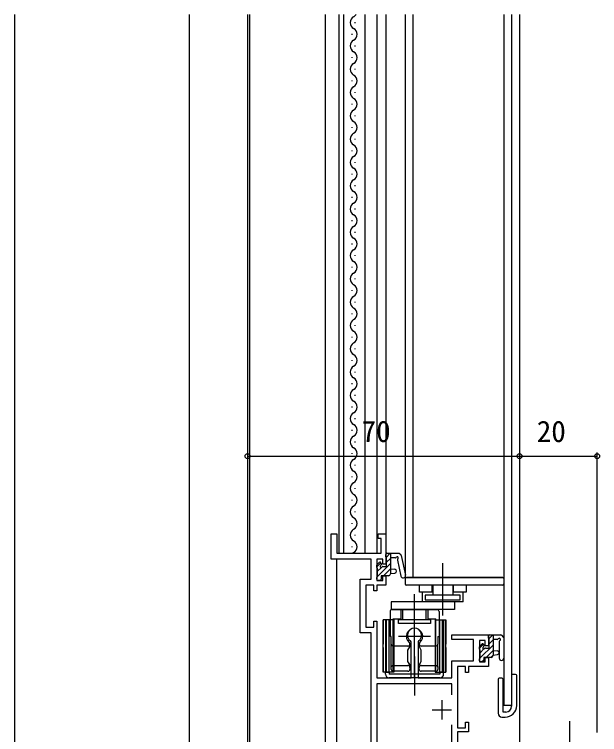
# Model space of a CAD drawing. Units: millimetres, scale not verified. Extents: x -437 to 438, y -681 to 678.
# Drawn here: x 93.2 to 243.8, y 14.6 to 200.1 of the extents above; entities that cross this region are included whole.
import ezdxf
from ezdxf.enums import TextEntityAlignment as Align

# ---------------------------------------------------------------- set-up
doc = ezdxf.new("R2010")
doc.units = ezdxf.units.MM
doc.header["$LTSCALE"] = 4
for name, color, linetype in [('0-2_YKK_11', 7, 'Continuous'), ('0-4_YKK_12', 2, 'Continuous'), ('0-5_YKK_13', 4, 'Continuous'), ('0-6_YKK_D', 6, 'Continuous'), ('0-8_YSS_K', 3, 'Continuous')]:
    doc.layers.add(name, color=color, linetype=linetype)
doc.styles.add('ＭＳ ゴシック', font='')
doc.styles.get('ＭＳ ゴシック').set_extended_font_data('MS Gothic')

msp = doc.modelspace()

# ---------------------------------------------------------------- linework, layer by layer
at = {"layer": '0-2_YKK_11'}
for p, q in [((203.201, 23.504), (203.201, 18.504)), ((200.701, 21.004), (205.701, 21.004))]:
    msp.add_line(p, q, dxfattribs=at)
for points in [[(185.001, -15.396), (185.001, 40.804), (182.201, 40.804), (182.201, 54.604), (185.001, 54.604), (185.001, 59.804), (174.701, 59.804), (174.701, 66.304), (176.201, 66.304), (176.201, 61.304), (187.601, 61.304), (187.601, 65.104), (186.801, 65.104), (186.801, 66.304), (188.801, 66.304), (188.801, 58.504), (188.001, 58.504), (188.001, 59.804), (186.501, 59.804), (186.501, 54.304), (188.001, 54.304)], [(188.001, 54.304), (188.001, 55.504), (188.801, 55.504), (188.801, 53.104), (186.501, 53.104), (186.501, 51.604), (185.701, 51.604), (185.701, 53.104), (183.701, 53.104), (183.701, 42.304), (185.701, 42.304), (185.701, 43.804), (186.501, 43.804), (186.501, 29.204), (195.301, 29.204), (195.301, 38.481), (195.173, 38.727)], [(197.23, 38.727), (197.101, 38.481), (197.101, 29.204), (205.801, 29.204), (205.801, 33.604), (211.401, 33.604), (211.401, 39.104), (205.801, 39.104), (205.801, 40.304), (215.201, 40.304), (215.201, 37.504), (214.401, 37.504), (214.401, 38.804), (212.901, 38.804), (212.901, 33.304), (214.401, 33.304), (214.401, 34.504), (215.201, 34.504), (215.201, 32.104), (210.101, 32.104), (210.101, 30.604), (209.301, 30.604), (209.301, 32.104), (207.301, 32.104), (207.301, 16.304), (209.301, 16.304), (209.301, 17.804), (210.101, 17.804), (210.101, 15.304), (207.301, 15.304), (207.301, 11.104)], [(205.801, 24.888), (205.801, 27.704), (186.501, 27.704), (186.501, -10.896), (205.001, -10.896), (221.701, -9.435), (221.701, 9.604), (205.801, 9.604), (205.801, 17.121)]]:
    msp.add_lwpolyline(points, dxfattribs=at)
msp.add_arc((196.201, 40.204), 1.8, 304.84991, 235.15009, dxfattribs=at)
at = {"layer": '0-4_YKK_12'}
for p, q in [((153.201, 200.102), (153.201, -40.896)), ((153.701, 200.102), (153.701, -10.896)), ((173.201, 200.102), (173.201, -10.896)), ((176.701, 200.102), (176.702, 61.304)), ((177.901, 200.102), (177.902, 61.304)), ((183.501, 61.304), (183.501, 200.102)), ((186.501, 200.102), (186.501, 61.304)), ((188.801, 200.102), (188.801, 61.304)), ((193.801, 200.102), (193.801, 55.004)), ((195.801, 200.102), (195.801, 55.004)), ((219.201, 200.102), (219.201, 22.104)), ((221.201, 200.102), (221.201, 22.104)), ((223.201, 200.102), (223.201, -40.896)), ((176.701, 61.304), (187.301, 61.304)), ((176.201, -2.896), (176.201, 59.804)), ((219.201, 55.004), (193.801, 55.004)), ((221.201, 22.104), (219.201, 22.104))]:
    msp.add_line(p, q, dxfattribs=at)
at = {"layer": '0-5_YKK_13'}
for p, q in [((180.895, 197.878), (180.895, 198.078)), ((180.135, 194.878), (180.135, 195.078)), ((180.895, 191.878), (180.895, 192.078)), ((180.135, 188.878), (180.135, 189.078)), ((180.895, 185.878), (180.895, 186.078)), ((180.135, 182.878), (180.135, 183.078)), ((180.895, 179.878), (180.895, 180.078)), ((180.135, 176.878), (180.135, 177.078)), ((180.895, 173.878), (180.895, 174.078)), ((180.135, 170.878), (180.135, 171.078)), ((180.895, 167.878), (180.895, 168.078)), ((180.135, 164.878), (180.135, 165.078)), ((180.895, 161.878), (180.895, 162.078)), ((180.135, 158.878), (180.135, 159.078)), ((180.895, 155.878), (180.895, 156.078)), ((180.135, 152.878), (180.135, 153.078)), ((180.895, 149.878), (180.895, 150.078)), ((180.135, 146.878), (180.135, 147.078)), ((180.895, 143.878), (180.895, 144.078)), ((180.135, 140.878), (180.135, 141.078)), ((180.895, 137.878), (180.895, 138.078)), ((180.135, 134.878), (180.135, 135.078)), ((180.895, 131.878), (180.895, 132.078)), ((180.135, 128.878), (180.135, 129.078)), ((180.895, 125.878), (180.895, 126.078)), ((180.135, 122.878), (180.135, 123.078)), ((180.895, 119.878), (180.895, 120.078)), ((180.135, 116.878), (180.135, 117.078)), ((180.895, 113.878), (180.895, 114.078)), ((180.135, 110.878), (180.135, 111.078)), ((180.895, 107.878), (180.895, 108.078)), ((180.135, 104.878), (180.135, 105.078)), ((180.895, 101.878), (180.895, 102.078)), ((180.135, 98.878), (180.135, 99.078)), ((180.895, 95.878), (180.895, 96.078)), ((180.135, 92.878), (180.135, 93.078)), ((180.895, 89.878), (180.895, 90.078)), ((180.135, 86.878), (180.135, 87.078)), ((180.895, 83.878), (180.895, 84.078)), ((180.135, 80.878), (180.135, 81.078)), ((180.895, 77.878), (180.895, 78.078)), ((180.135, 74.878), (180.135, 75.078)), ((180.895, 71.878), (180.895, 72.078)), ((180.135, 68.878), (180.135, 69.078)), ((180.895, 65.878), (180.895, 66.078)), ((180.135, 62.878), (180.135, 63.078)), ((188.899, 60.233), (189.97, 61.304)), ((189.101, 61.304), (192.056, 61.304)), ((190.001, 61.304), (190.001, 56.004)), ((192.658, 60.905), (192.244, 61.238)), ((188.801, 60.404), (188.801, 61.004)), ((189.001, 57.904), (189.001, 60.204)), ((189.001, 58.988), (190.001, 59.988)), ((191.181, 60.104), (190.001, 60.104)), ((191.783, 59.574), (192.663, 55.418)), ((192.764, 60.733), (193.837, 55.667)), ((186.501, 57.835), (187.545, 58.879)), ((186.501, 57.604), (186.501, 58.204)), ((186.589, 58.417), (187.089, 58.917)), ((186.701, 55.341), (190.001, 58.641)), ((186.701, 56.688), (187.68, 57.667)), ((187.601, 58.704), (187.601, 58.365)), ((188.062, 57.904), (189.001, 57.904)), ((203.475, 45.304), (203.475, 58.748)), ((186.701, 55.304), (186.701, 57.404)), ((188.212, 55.504), (190.001, 57.294)), ((190.001, 57.304), (191.145, 57.202)), ((190.001, 56.104), (191.145, 56.206)), ((186.501, 54.604), (186.501, 55.104)), ((187.301, 54.304), (186.801, 54.304)), ((187.601, 55.504), (187.601, 54.604)), ((189.501, 55.504), (187.601, 55.504)), ((193.801, 54.804), (193.801, 53.404)), ((218.901, 55.104), (194.101, 55.104)), ((219.201, 54.804), (219.201, 53.404)), ((218.901, 53.104), (194.101, 53.104)), ((200.726, 51.304), (200.726, 53.104)), ((200.875, 53.104), (200.875, 50.504)), ((206.075, 53.104), (206.075, 50.504)), ((206.226, 51.304), (206.226, 53.104)), ((209.476, 53.004), (209.476, 51.304)), ((196.201, 29.104), (196.201, 50.804)), ((198.226, 48.804), (198.226, 51.304)), ((207.975, 50.504), (198.975, 50.504)), ((198.975, 50.504), (198.975, 49.304)), ((209.476, 51.304), (206.076, 51.304)), ((207.975, 49.304), (207.975, 50.504)), ((208.726, 48.804), (208.726, 51.304)), ((198.975, 49.304), (207.975, 49.304)), ((206.502, 48.804), (206.502, 46.804)), ((190.201, 46.804), (202.201, 46.804)), ((206.502, 46.804), (190.202, 46.804)), ((190.401, 46.804), (202.001, 46.804)), ((192.652, 46.804), (192.652, 44.404)), ((193.202, 44.204), (193.202, 46.804)), ((199.202, 46.804), (193.202, 46.804)), ((199.202, 44.204), (199.202, 46.804)), ((199.752, 44.404), (199.752, 46.804)), ((189.901, 46.304), (189.901, 39.904)), ((202.501, 46.304), (202.501, 39.904)), ((188.13, 30.704), (188.13, 44.204)), ((188.701, 44.204), (188.701, 30.704)), ((188.991, 30.704), (188.991, 44.204)), ((189.701, 30.704), (189.701, 44.204)), ((190.702, 44.404), (192.652, 44.404)), ((190.702, 30.904), (190.702, 44.404)), ((190.901, 44.204), (190.901, 30.704)), ((192.077, 43.204), (192.077, 44.204)), ((200.327, 43.204), (192.077, 43.204)), ((200.301, 44.204), (192.101, 44.204)), ((199.752, 44.404), (201.702, 44.404)), ((200.327, 44.204), (200.327, 43.204)), ((201.501, 44.204), (204.272, 44.204)), ((201.501, 44.204), (201.501, 30.704)), ((201.702, 30.904), (201.702, 44.404)), ((202.701, 30.704), (202.701, 44.204)), ((203.411, 30.704), (203.411, 44.204)), ((203.701, 44.204), (203.701, 30.704)), ((204.272, 44.204), (204.272, 37.913)), ((204.272, 30.704), (204.272, 44.204)), ((190.201, 39.904), (189.901, 39.904)), ((190.201, 37.904), (190.201, 39.904)), ((200.327, 39.904), (192.077, 39.904)), ((202.201, 39.904), (202.201, 37.904)), ((202.201, 39.904), (202.501, 39.904)), ((215.201, 39.404), (215.201, 40.004)), ((215.299, 39.233), (216.37, 40.304)), ((215.401, 36.904), (215.401, 39.204)), ((215.401, 37.988), (216.401, 38.988)), ((215.501, 40.304), (218.394, 40.304)), ((216.401, 40.304), (216.401, 35.004)), ((217.511, 39.104), (216.401, 39.104)), ((219.133, 39.689), (218.781, 40.121)), ((219.201, 39.499), (219.201, 34.321)), ((190.201, 31.946), (190.201, 37.904)), ((194.501, 37.404), (190.701, 37.404)), ((194.482, 36.372), (194.956, 37.192)), ((194.956, 37.192), (195.001, 37.27)), ((195.001, 37.937), (195.001, 37.904)), ((195.001, 37.27), (195.001, 37.904)), ((197.401, 37.904), (197.401, 37.937)), ((197.401, 37.27), (197.401, 37.904)), ((197.447, 37.192), (197.401, 37.27)), ((197.92, 36.372), (197.447, 37.192)), ((201.701, 37.404), (197.901, 37.404)), ((202.201, 31.946), (202.201, 37.904)), ((212.901, 36.835), (213.945, 37.879)), ((212.901, 36.604), (212.901, 37.204)), ((212.989, 37.417), (213.489, 37.917)), ((213.101, 34.341), (216.401, 37.641)), ((214.001, 37.704), (214.001, 37.365)), ((218.001, 38.569), (218.001, 34.321)), ((188.13, 36.996), (188.13, 30.704)), ((194.501, 33.404), (194.501, 36.404)), ((197.901, 33.404), (197.901, 36.404)), ((204.272, 36.996), (204.272, 30.704)), ((213.101, 35.688), (214.08, 36.667)), ((213.101, 34.304), (213.101, 36.404)), ((214.462, 36.904), (215.401, 36.904)), ((214.612, 34.504), (216.401, 36.294)), ((216.401, 36.304), (217.545, 36.202)), ((194.956, 32.617), (194.482, 33.437)), ((196.201, 34.704), (196.201, 24.704)), ((197.447, 32.617), (197.92, 33.437)), ((212.901, 33.604), (212.901, 34.104)), ((212.905, 34.145), (213.06, 34.3)), ((213.412, 33.304), (214.001, 33.894)), ((214.001, 34.504), (214.001, 33.604)), ((215.901, 34.504), (214.001, 34.504)), ((215.962, 34.508), (216.397, 34.943)), ((216.401, 35.104), (217.545, 35.206)), ((190.201, 31.404), (190.201, 31.946)), ((190.701, 32.409), (194.501, 32.409)), ((195.001, 31.946), (195.001, 31.404)), ((197.401, 32.538), (197.447, 32.617)), ((197.401, 31.946), (197.401, 32.538)), ((197.401, 31.404), (197.401, 31.946)), ((197.901, 32.409), (201.701, 32.409)), ((202.201, 31.946), (202.201, 31.404)), ((213.701, 33.304), (213.201, 33.304)), ((190.901, 30.704), (188.13, 30.704)), ((188.701, 30.204), (188.701, 30.704)), ((188.795, 30.704), (189.801, 30.704)), ((189.701, 30.704), (189.701, 30.204)), ((202.701, 30.204), (189.701, 30.204)), ((194.501, 30.904), (190.701, 30.904)), ((201.701, 30.904), (197.901, 30.904)), ((201.501, 30.704), (204.272, 30.704)), ((203.607, 30.704), (202.601, 30.704)), ((202.701, 30.704), (202.701, 30.204)), ((203.701, 30.204), (203.701, 30.704)), ((222.501, 22.104), (222.501, 29.804)), ((202.701, 29.204), (189.701, 29.204)), ((217.701, 28.854), (217.701, 20.104)), ((218.751, 29.104), (217.951, 29.104)), ((221.201, 24.404), (221.201, 21.904)), ((221.201, 22.104), (219.001, 22.104)), ((218.701, 19.104), (219.501, 19.104)), ((236.201, 5.667), (236.201, 18.037))]:
    msp.add_line(p, q, dxfattribs=at)
for points in [[(200.876, 51.304), (197.476, 51.304), (197.476, 53.004)], [(208.726, 48.804), (190.202, 48.804), (190.202, 46.804)], [(190.901, 44.204), (188.13, 44.204), (188.13, 37.913)], [(190.201, 31.916), (190.211, 32.013), (190.239, 32.105), (190.285, 32.19), (190.348, 32.265), (190.423, 32.326), (190.51, 32.372), (190.604, 32.4), (190.701, 32.409)], [(195.001, 31.916), (194.992, 32.013), (194.963, 32.105), (194.917, 32.19), (194.855, 32.265), (194.779, 32.326), (194.692, 32.372), (194.599, 32.4), (194.501, 32.409)], [(195.001, 31.946), (195.001, 32.538), (194.956, 32.617)], [(197.901, 32.409), (197.804, 32.4), (197.71, 32.372), (197.623, 32.326), (197.548, 32.265), (197.485, 32.19), (197.439, 32.105), (197.411, 32.013), (197.401, 31.916)], [(201.701, 32.409), (201.799, 32.4), (201.892, 32.372), (201.979, 32.326), (202.055, 32.265), (202.117, 32.19), (202.163, 32.105), (202.192, 32.013), (202.201, 31.916)], [(222.201, 30.104), (221.201, 30.104), (221.201, 24.404)], [(219.001, 24.404), (219.001, 28.854), (218.751, 29.104)], [(219.701, 20.404), (219.001, 20.404), (219.001, 24.404)]]:
    msp.add_lwpolyline(points, dxfattribs=at)
for centre, radius, start, end in [((181.353, 197.978), 1.718, 119.20254, 240.79746), ((179.677, 200.978), 1.718, 299.20254, 329.35128), ((179.677, 194.978), 1.718, 299.20254, 60.79746), ((181.353, 191.978), 1.718, 119.20254, 240.79746), ((179.677, 188.978), 1.718, 299.20254, 60.79746), ((181.353, 185.978), 1.718, 119.20254, 240.79746), ((179.677, 182.978), 1.718, 299.20254, 60.79746), ((181.353, 179.978), 1.718, 119.20254, 240.79746), ((179.677, 176.978), 1.718, 299.20254, 60.79746), ((181.353, 173.978), 1.718, 119.20254, 240.79746), ((179.677, 170.978), 1.718, 299.20254, 60.79746), ((181.353, 167.978), 1.718, 119.20254, 240.79746), ((179.677, 164.978), 1.718, 299.20254, 60.79746), ((181.353, 161.978), 1.718, 119.20254, 240.79746), ((179.677, 158.978), 1.718, 299.20254, 60.79746), ((181.353, 155.978), 1.718, 119.20254, 240.79746), ((179.677, 152.978), 1.718, 299.20254, 60.79746), ((181.353, 149.978), 1.718, 119.20254, 240.79746), ((179.677, 146.978), 1.718, 299.20254, 60.79746), ((181.353, 143.978), 1.718, 119.20254, 240.79746), ((179.677, 140.978), 1.718, 299.20254, 60.79746), ((181.353, 137.978), 1.718, 119.20254, 240.79746), ((179.677, 134.978), 1.718, 299.20254, 60.79746), ((181.353, 131.978), 1.718, 119.20254, 240.79746), ((179.677, 128.978), 1.718, 299.20254, 60.79746), ((181.353, 125.978), 1.718, 119.20254, 240.79746), ((179.677, 122.978), 1.718, 299.20254, 60.79746), ((181.353, 119.978), 1.718, 119.20254, 240.79746), ((179.677, 116.978), 1.718, 299.20254, 60.79746), ((181.353, 113.978), 1.718, 119.20254, 240.79746), ((179.677, 110.978), 1.718, 299.20254, 60.79746), ((181.353, 107.978), 1.718, 119.20254, 240.79746), ((179.677, 104.978), 1.718, 299.20254, 60.79746), ((181.353, 101.978), 1.718, 119.20254, 240.79746), ((179.677, 98.978), 1.718, 299.20254, 60.79746), ((181.353, 95.978), 1.718, 119.20254, 240.79746), ((179.677, 92.978), 1.718, 299.20254, 60.79746), ((181.353, 89.978), 1.718, 119.20254, 240.79746), ((179.677, 86.978), 1.718, 299.20254, 60.79746), ((181.353, 83.978), 1.718, 119.20254, 240.79746), ((179.677, 80.978), 1.718, 299.20254, 60.79746), ((181.353, 77.978), 1.718, 119.20254, 240.79746), ((179.677, 74.978), 1.718, 299.20254, 60.79746), ((181.353, 71.978), 1.718, 119.20254, 240.79746), ((179.677, 68.978), 1.718, 299.20254, 60.79746), ((181.353, 65.978), 1.718, 119.20254, 240.79746), ((179.677, 62.978), 1.718, 299.20254, 60.79746), ((181.353, 59.978), 1.718, 119.20254, 129.48034), ((189.101, 61.004), 0.3, 89.99966, 179.99966), ((192.056, 61.004), 0.3, 51.19643, 89.99966), ((189.001, 60.404), 0.2, 179.99966, 269.99966), ((191.181, 60.404), 0.3, 269.99966, 329.99966), ((191.701, 60.104), 0.3, 308.70557, 161.96189), ((192.076, 59.636), 0.3, 128.70557, 191.96189), ((192.47, 60.671), 0.3, 11.96189, 51.19643), ((186.801, 58.204), 0.3, 134.99966, 179.99966), ((186.701, 57.604), 0.2, 179.99966, 269.99966), ((187.301, 58.704), 0.3, 359.99966, 134.99966), ((187.601, 57.904), 0.25, 123.05539, 326.94393), ((187.301, 58.365), 0.3, 303.05539, 359.99966), ((188.062, 57.604), 0.3, 89.99966, 146.94393), ((189.501, 56.004), 0.5, 269.99966, 359.99966), ((191.101, 56.704), 0.5, 275.09173, 84.9076), ((193.25, 55.543), 0.6, 191.96189, 11.96189), ((186.701, 55.104), 0.2, 89.99966, 179.99966), ((186.801, 54.604), 0.3, 179.99966, 269.99966), ((187.301, 54.604), 0.3, 269.99966, 359.99966), ((194.101, 54.804), 0.3, 90, 180), ((218.901, 54.804), 0.3, 0, 90), ((194.101, 53.404), 0.3, 180, 270), ((218.901, 53.404), 0.3, 270, 0), ((190.401, 46.304), 0.5, 90, 180), ((202.001, 46.304), 0.5, 0, 90), ((196.201, 39.904), 2.1, 310.83222, 229.16778), ((215.501, 40.004), 0.3, 90, 180), ((215.401, 39.404), 0.2, 180, 270), ((217.511, 39.404), 0.3, 270, 330), ((218.031, 39.104), 0.3, 296.74368, 150), ((218.394, 39.804), 0.5, 39.23454, 90), ((218.901, 39.499), 0.3, 0, 39.23454), ((190.701, 37.904), 0.5, 180, 270), ((194.501, 37.904), 0.5, 270, 0), ((194.501, 37.937), 0.5, 0, 49.16778), ((197.901, 37.937), 0.5, 130.83222, 180), ((197.901, 37.904), 0.5, 180, 270), ((201.701, 37.904), 0.5, 270, 0), ((213.201, 37.204), 0.3, 135, 180), ((213.701, 37.704), 0.3, 0, 135), ((214.001, 36.904), 0.25, 123.05573, 326.94427), ((213.701, 37.365), 0.3, 303.05573, 0), ((218.301, 38.569), 0.3, 116.74368, 180), ((213.101, 36.604), 0.2, 180, 270), ((214.462, 36.604), 0.3, 90, 146.94427), ((217.501, 35.704), 0.5, 275.09207, 84.90793), ((213.101, 34.104), 0.2, 90, 180), ((213.201, 33.604), 0.3, 180, 270), ((213.701, 33.604), 0.3, 270, 0), ((215.901, 35.004), 0.5, 270, 0), ((218.601, 34.321), 0.6, 180, 0), ((189.701, 30.204), 1, 180, 270), ((190.701, 31.404), 0.5, 180, 270), ((194.501, 31.404), 0.5, 270, 0), ((197.901, 31.404), 0.5, 180, 270), ((201.701, 31.404), 0.5, 270, 0), ((202.701, 30.204), 1, 270, 0), ((222.201, 29.804), 0.3, 0, 90), ((217.951, 28.854), 0.25, 90, 180), ((219.501, 22.104), 3, 270, 0), ((219.701, 21.904), 1.5, 270, 0), ((218.701, 20.104), 1, 180, 270)]:
    msp.add_arc(centre, radius, start, end, dxfattribs=at)
at = {"layer": '0-6_YKK_D'}
for p, q in [((243.201, 15.104), (243.201, 87.304)), ((153.201, 86.304), (223.201, 86.304)), ((223.201, 86.304), (243.201, 86.304))]:
    msp.add_line(p, q, dxfattribs=at)
for centre in [(153.201, 86.304), (223.201, 86.304), (223.201, 86.304), (243.201, 86.304)]:
    msp.add_circle(centre, 0.637, dxfattribs=at)
at = {"layer": '0-8_YSS_K'}
for p, q in [((93.203, 200.102), (93.203, -48.325)), ((138.203, 200.102), (138.203, -40.39))]:
    msp.add_line(p, q, dxfattribs=at)

# ---------------------------------------------------------------- texts
at = {"layer": '0-6_YKK_D', "style": 'ＭＳ ゴシック'}
for s, p in [('70', (182.576, 88.304)), ('20', (227.661, 88.304))]:
    msp.add_text(s, height=5.499, dxfattribs=at).set_placement(p, align=Align.BOTTOM_LEFT)

doc.saveas('drawing.dxf')
